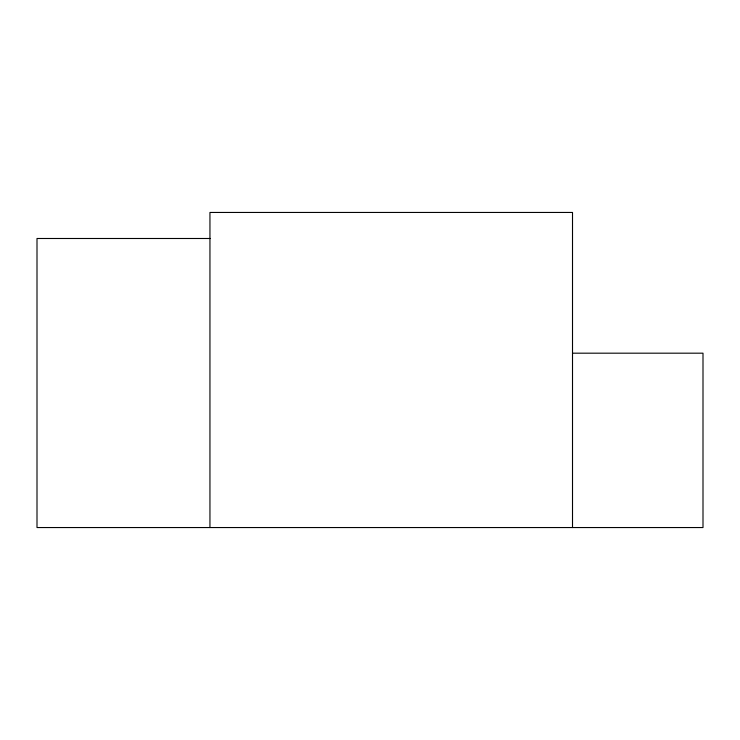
<?xml version="1.0" encoding="UTF-8"?>
<svg xmlns="http://www.w3.org/2000/svg" width="740" height="740" viewBox="0 0 740 740"><rect width="100%" height="100%" fill="white"/><g stroke="black" fill="none" stroke-linecap="round" stroke-linejoin="round"><path stroke-width="1.11" d="M210.132 238.493L37 238.493L37 527.546L703 527.546L703 353.184L572.658 353.184M572.51 527.546L572.51 212.454L209.947 212.454L209.947 527.546"/></g></svg>
